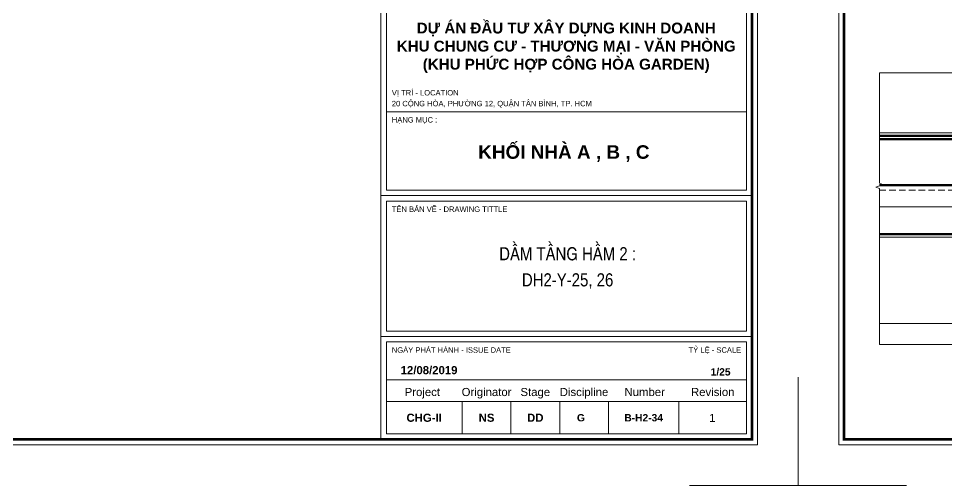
# Model space of a CAD drawing. Header units: millimetres. Extents: x 3014920 to 3563667, y -1638653 to -1356471.
# Drawn here: x 3338178 to 3347060, y -1621074 to -1616605 of the extents above; entities that cross this region are included whole.
import ezdxf
from ezdxf.enums import TextEntityAlignment as Align
from ezdxf.xclip import XClip

# ---------------------------------------------------------------- set-up
doc = ezdxf.new("R2010")
doc.units = ezdxf.units.MM
doc.header["$MEASUREMENT"] = 0
doc.header["$XCLIPFRAME"] = 0
doc.header["$PDMODE"] = 2
doc.linetypes.add('CENTER', pattern=[2, 1.25, -0.25, 0.25, -0.25])
doc.linetypes.add('HIDDEN', pattern=[0.375, 0.25, -0.125])
doc.layers.get('0').update_dxf_attribs({"lineweight": 9})
doc.layers.get('Defpoints').update_dxf_attribs({"color": 10, "lineweight": 0})
for name, color, linetype, lineweight in [('CHUNHO', 7, 'CENTER', 13), ('CHUTO', 51, 'Continuous', 15), ('CTHEP', 50, 'Continuous', 50), ('DBAO', 90, 'Continuous', 13), ('DGIONG', 130, 'Continuous', 13), ('DMo', 9, 'HIDDEN', 9), ('KTH', 154, 'Continuous', 9), ('Net khuat', 8, 'HIDDEN', 13)]:
    doc.layers.add(name, color=color, linetype=linetype, lineweight=lineweight)
doc.styles.add('ArialB', font='arialbd.ttf')
doc.styles.add('CHG_XX_Khung ten$0$A1 BORDER$0$ARIAL', font='arial.ttf')
doc.styles.add('CHG_XX_Khung ten$0$A1 BORDER$0$Arial - Bold', font='arialbd.ttf', dxfattribs={"height": 2.5})
doc.styles.add('CHG_XX_Khung ten$0$arial', font='arial.ttf')
doc.styles.add('Star-HelCon', font='VHELVCN_0.TTF')
doc.styles.add('TTP-HelCon', font='VHELVCN_0.TTF')
doc.dimstyles.new('TTP-25', dxfattribs={"dimscale": 25, "dimtxt": 2.5, "dimasz": 1, "dimexe": 1, "dimexo": 1, "dimgap": 0.09, "dimtad": 0, "dimdec": 4, "dimrnd": 1, "dimzin": 9, "dimdsep": 46, "dimtxsty": 'TTP-HelCon', "dimblk": 'ARCHTICK', "dimcen": 0.09, "dimdle": 1.5, "dimclrd": 256, "dimclre": 256, "dimclrt": 7, "dimadec": 0, "dimazin": 0, "dimtfac": 1, "dimtdec": 4, "dimtmove": 0, "dimatfit": 3, "dimldrblk": 'ARCHTICK', "dimfxl": 1, "dimtvp": 1, "dimtolj": 1, "dimtzin": 0, "dimarcsym": 0})

# ---------------------------------------------------------------- blocks, each defined once
blk = doc.blocks.new('2Y-29')
at = {"layer": 'CTHEP'}
for p, q in [((82396.41101, -949.99894), (8878.4469, -949.99894)), ((82396.41101, -1409.99947), (8878.4469, -1409.99947))]:
    blk.add_line(p, q, dxfattribs=at)
blk.add_lwpolyline([(8854.9924, -1870), (54492.90498, -1870)], dxfattribs=at)
at = {"layer": 'DBAO', "linetype": 'Continuous'}
blk.add_line((16899.99991, -1900), (55974.98808, -1900), dxfattribs=at)
at = {"layer": 'DBAO', "linetype": 'Continuous', "flags": 128}
blk.add_lwpolyline([(16899.99991, -2000), (55974.98828, -2000)], dxfattribs=at)
blk = doc.blocks.new('_ArchTick')
at = {"color": 0, "linetype": 'ByBlock', "const_width": 0.15}
blk.add_lwpolyline([(-0.5, -0.5), (0.5, 0.5)], dxfattribs=at)
blk = doc.blocks.new('*D1046')
at = {"layer": 'Defpoints', "color": 0, "transparency": 16777216}
for p in [(2736191.3, -2206920.8), (2745841.3, -2206920.8), (2745841.3, -2207345.8)]:
    blk.add_point(p, dxfattribs=at)
at = {"layer": 'KTH', "lineweight": -2, "transparency": 16777216}
for p, q in [((2736191.3, -2206945.8), (2736191.3, -2207370.8)), ((2745841.3, -2206945.8), (2745841.3, -2207370.8)), ((2736153.8, -2207345.8), (2745878.8, -2207345.8))]:
    blk.add_line(p, q, dxfattribs=at)
at = {"layer": 'KTH', "lineweight": -2, "transparency": 16777216, "xscale": 25, "yscale": 25, "zscale": 25, "rotation": 180}
blk.add_blockref('_ArchTick', (2736191.3, -2207345.8), dxfattribs=at)
at = {"layer": 'KTH', "lineweight": -2, "transparency": 16777216, "xscale": 25, "yscale": 25, "zscale": 25}
blk.add_blockref('_ArchTick', (2745841.3, -2207345.8), dxfattribs=at)
at = {"layer": 'KTH', "color": 7, "transparency": 16777216, "insert": (2741016.3, -2207281.9), "char_height": 62.5, "attachment_point": 5, "style": 'TTP-HelCon'}
blk.add_mtext('\\A1;9650', dxfattribs=at)
blk = doc.blocks.new('*D1057')
at = {"layer": 'Defpoints', "color": 0, "transparency": 16777216}
for p in [(2739141.3, -2205854.3), (2744791.3, -2205854.3), (2744791.3, -2206030.7)]:
    blk.add_point(p, dxfattribs=at)
at = {"layer": 'KTH', "lineweight": -2, "transparency": 16777216}
for p, q in [((2739141.3, -2205879.3), (2739141.3, -2206055.7)), ((2744791.3, -2205879.3), (2744791.3, -2206055.7)), ((2739103.8, -2206030.7), (2744828.8, -2206030.7))]:
    blk.add_line(p, q, dxfattribs=at)
at = {"layer": 'KTH', "lineweight": -2, "transparency": 16777216, "xscale": 25, "yscale": 25, "zscale": 25, "rotation": 180}
blk.add_blockref('_ArchTick', (2739141.3, -2206030.7), dxfattribs=at)
at = {"layer": 'KTH', "lineweight": -2, "transparency": 16777216, "xscale": 25, "yscale": 25, "zscale": 25}
blk.add_blockref('_ArchTick', (2744791.3, -2206030.7), dxfattribs=at)
at = {"layer": 'KTH', "color": 7, "transparency": 16777216, "insert": (2741966.3, -2205960.8), "char_height": 62.5, "attachment_point": 5, "style": 'TTP-HelCon'}
blk.add_mtext('\\A1;4Þ14a300-3', dxfattribs=at)
blk = doc.blocks.new('*D1059')
at = {"layer": 'Defpoints', "color": 0, "transparency": 16777216}
for p in [(2738141.8, -2204745.9), (2738141.8, -2204955.6), (2745891.3, -2204955.6)]:
    blk.add_point(p, dxfattribs=at)
at = {"layer": 'KTH', "lineweight": -2, "transparency": 16777216}
for p, q in [((2745928.8, -2204745.9), (2738104.3, -2204745.9)), ((2738141.8, -2204930.6), (2738141.8, -2204720.9)), ((2745891.3, -2204930.6), (2745891.3, -2204720.9))]:
    blk.add_line(p, q, dxfattribs=at)
at = {"layer": 'KTH', "lineweight": -2, "transparency": 16777216, "xscale": 25, "yscale": 25, "zscale": 25, "rotation": 180}
blk.add_blockref('_ArchTick', (2738141.8, -2204745.9), dxfattribs=at)
at = {"layer": 'KTH', "lineweight": -2, "transparency": 16777216, "xscale": 25, "yscale": 25, "zscale": 25}
blk.add_blockref('_ArchTick', (2745891.3, -2204745.9), dxfattribs=at)
at = {"layer": 'KTH', "color": 7, "transparency": 16777216, "insert": (2742016.5, -2204682), "char_height": 62.5, "attachment_point": 5, "style": 'TTP-HelCon'}
blk.add_mtext('\\A1;7750', dxfattribs=at)
blk = doc.blocks.new('*D1061')
at = {"layer": 'Defpoints', "color": 0, "transparency": 16777216}
for p in [(2739141.3, -2206920.8), (2744791.3, -2206920.8), (2744791.3, -2207145.8)]:
    blk.add_point(p, dxfattribs=at)
at = {"layer": 'KTH', "lineweight": -2, "transparency": 16777216}
for p, q in [((2739141.3, -2206945.8), (2739141.3, -2207170.8)), ((2744791.3, -2206945.8), (2744791.3, -2207170.8)), ((2739103.8, -2207145.8), (2744828.8, -2207145.8))]:
    blk.add_line(p, q, dxfattribs=at)
at = {"layer": 'KTH', "lineweight": -2, "transparency": 16777216, "xscale": 25, "yscale": 25, "zscale": 25, "rotation": 180}
blk.add_blockref('_ArchTick', (2739141.3, -2207145.8), dxfattribs=at)
at = {"layer": 'KTH', "lineweight": -2, "transparency": 16777216, "xscale": 25, "yscale": 25, "zscale": 25}
blk.add_blockref('_ArchTick', (2744791.3, -2207145.8), dxfattribs=at)
at = {"layer": 'KTH', "color": 7, "transparency": 16777216, "insert": (2741966.3, -2207082), "char_height": 62.5, "attachment_point": 5, "style": 'TTP-HelCon'}
blk.add_mtext('\\A1;5650', dxfattribs=at)
blk = doc.blocks.new('CHG_XX_Khung ten')
for p, q in [((687, 577), (687, 17)), ((687, 107), (824, 107)), ((687, 55), (824, 55))]:
    blk.add_line(p, q)
at = {"linetype": 'Continuous'}
for p, q in [((689, 39), (822, 39)), ((716.98, 31), (716.98, 19)), ((734.98, 31), (734.98, 19)), ((752.98, 31), (752.98, 19)), ((770.98, 31), (770.98, 19)), ((797, 31), (797, 19))]:
    blk.add_line(p, q, dxfattribs=at)
blk.add_lwpolyline([(15, 579), (826, 579), (826, 15), (15, 15)], close=True)
at = {"color": 4, "linetype": 'Continuous', "const_width": 1}
blk.add_lwpolyline([(17, 577), (824, 577), (824, 17), (17, 17)], close=True, dxfattribs=at)
at = {"linetype": 'Continuous'}
for points in [[(689, 177), (822, 177), (822, 138), (689, 138)], [(689, 109), (822, 109), (822, 138), (689, 138)], [(689, 105), (822, 105), (822, 57), (689, 57)], [(689, 53), (822, 53), (822, 31), (689, 31)], [(822, 19), (689, 19), (689, 31), (822, 31)]]:
    blk.add_lwpolyline(points, close=True, dxfattribs=at)
at = {"layer": 'Defpoints', "color": 1, "ltscale": 2}
for points in [[(40.06, 0), (0, 0), (0, 40)], [(800.94, 0), (841, 0), (841, 40)]]:
    blk.add_lwpolyline(points, dxfattribs=at)
at = {"style": 'CHG_XX_Khung ten$0$A1 BORDER$0$ARIAL'}
for s, p in [('VỊ TRÍ - LOCATION', (691, 145)), ('20 CỘNG HÒA, PHƯỜNG 12, QUẬN TÂN BÌNH, TP. HCM', (691, 141)), ('HẠNG MỤC :', (691, 135)), ('TÊN BẢN VẼ - DRAWING TITTLE', (691, 102)), ('NGÀY PHÁT HÀNH - ISSUE DATE', (691, 50))]:
    blk.add_text(s, height=2, dxfattribs=at).set_placement(p, align=Align.MIDDLE_LEFT)
blk.add_text('TỶ LỆ - SCALE', height=2, dxfattribs=at).set_placement((820, 50), align=Align.MIDDLE_RIGHT)
for s, style, p in [('12/08/2019', 'CHG_XX_Khung ten$0$A1 BORDER$0$Arial - Bold', (704.75, 42.57)), ('Project', 'CHG_XX_Khung ten$0$A1 BORDER$0$ARIAL', (702.28, 34.5)), ('Originator', 'CHG_XX_Khung ten$0$A1 BORDER$0$ARIAL', (725.98, 34.5)), ('Stage', 'CHG_XX_Khung ten$0$A1 BORDER$0$ARIAL', (743.98, 34.5)), ('Discipline', 'CHG_XX_Khung ten$0$A1 BORDER$0$ARIAL', (761.98, 34.5)), ('Number', 'CHG_XX_Khung ten$0$A1 BORDER$0$ARIAL', (784.37, 34.5)), ('Revision', 'CHG_XX_Khung ten$0$A1 BORDER$0$ARIAL', (809.5, 34.5)), ('CHG-II', 'CHG_XX_Khung ten$0$A1 BORDER$0$Arial - Bold', (702.94, 25)), ('NS', 'CHG_XX_Khung ten$0$A1 BORDER$0$Arial - Bold', (725.98, 25)), ('DD', 'CHG_XX_Khung ten$0$A1 BORDER$0$Arial - Bold', (743.98, 25)), ('1', 'CHG_XX_Khung ten$0$arial', (809.36, 24.93))]:
    blk.add_text(s, height=3, dxfattribs=dict(style=style)).set_placement(p, align=Align.MIDDLE_CENTER)
at = {"attachment_point": 2, "style": 'CHG_XX_Khung ten$0$A1 BORDER$0$Arial - Bold'}
for s, insert, char_height, width in [('DỰ ÁN ĐẦU TƯ XÂY DỰNG KINH DOANH\\PKHU CHUNG CƯ - THƯƠNG MẠI - VĂN PHÒNG\\P(KHU PHỨC HỢP CÔNG HÒA GARDEN)', (755.4, 170.88), 4, 159.8745), ('KHỐI NHÀ A , B , C', (754.52, 125.61), 5, 104.1229)]:
    blk.add_mtext(s, dxfattribs=dict(at, insert=insert, char_height=char_height, width=width))
blk = doc.blocks.new('2Y-28')
at = {"layer": 'CTHEP'}
blk.add_line((2756960.31386, -2205821.14638), (2725641.30636, -2205821.14638), dxfattribs=at)
at = {"layer": 'CTHEP', "elevation": 0}
for points in [[(2725588.51871, -2205550.81305), (2725588.51871, -2205350.81305), (2756961.31386, -2205350.81305), (2756961.31386, -2205580.81305)], [(2738141.45999, -2205380.81305), (2745889.25112, -2205380.81305)], [(2725588.51871, -2205690.81305), (2725588.51871, -2206290.81305), (2756961.31386, -2206290.81304), (2756961.31386, -2205630.81304)]]:
    blk.add_lwpolyline(points, dxfattribs=at)
at = {"layer": 'DBAO', "linetype": 'Continuous'}
for p, q in [((2736441.31386, -2205320.81305), (2747591.30636, -2205320.81305)), ((2756991.31386, -2206320.81305), (2726241.31386, -2206320.81305))]:
    blk.add_line(p, q, dxfattribs=at)
at = {"layer": 'Net khuat', "ltscale": 250}
blk.add_line((2736491.31761, -2205870.79989), (2747241.31386, -2205870.81158), dxfattribs=at)
at = {"layer": 'KTH'}
for base, p1, p2, picture, middle in [((2738141.78865, -2204745.85617), (2745891.30474, -2204955.57727), (2738141.78865, -2204955.57727), '*D1059', (2742016.54669, -2204682.02283)), ((2744791.30636, -2207145.81305), (2739141.31386, -2206920.81305), (2744791.30636, -2206920.81305), '*D1061', (2741966.31011, -2207081.97971))]:
    dim = blk.add_linear_dim(base=base, p1=p1, p2=p2, dimstyle='TTP-25', override={"dimtmove": 1}, dxfattribs=at)
    dim.commit()
    dim.dimension.update_dxf_attribs({"geometry": picture, "text_midpoint": middle})
dim = blk.add_linear_dim(base=(2744791.30636, -2206030.73495), p1=(2739141.31386, -2205854.29012), p2=(2744791.30636, -2205854.29012), text='4Þ14a300-3', dimstyle='TTP-25', override={"dimtmove": 1}, dxfattribs=at)
dim.commit()
dim.dimension.update_dxf_attribs({"geometry": '*D1057', "text_midpoint": (2741966.31011, -2205960.81828)})
dim = blk.add_linear_dim(base=(2745841.31386, -2207345.76879), p1=(2736191.31386, -2206920.81305), p2=(2745841.31386, -2206920.81305), angle=180, dimstyle='TTP-25', override={"dimtmove": 1}, dxfattribs=at)
dim.commit()
dim.dimension.update_dxf_attribs({"geometry": '*D1046', "text_midpoint": (2741016.31386, -2207281.93545)})

msp = doc.modelspace()

# ---------------------------------------------------------------- linework, layer by layer
at = {"layer": 'DGIONG', "linetype": 'Continuous', "flags": 128}
msp.add_lwpolyline([(3346418.12088, -1619723.7362), (3346418.12095, -1618231.38991), (3346383.77748, -1618218.88991), (3346452.46442, -1618193.88991), (3346418.12095, -1618181.38991), (3346418.12086, -1617123.82358)], dxfattribs=at)

# ---------------------------------------------------------------- block references
at = {"layer": 'DGIONG', "color": 5}
ref = msp.add_blockref('2Y-29', (3327376.09619, -1616030.71659), dxfattribs=at)
XClip(ref).set_block_clipping_path([(40863.300425333, -3919.454957101), (57139.9235822782, 925.4208952291)])
at = {"layer": 'DMo'}
ref = msp.add_blockref('2Y-28', (602436.16557, 587622.03259), dxfattribs=at)
XClip(ref).set_block_clipping_path([(2743982.8119680891, -2207786.9186925623), (2757708.1574464561, -2204269.2293284931)])

# ---------------------------------------------------------------- texts
at = {"layer": 'CHUNHO', "style": 'Star-HelCon'}
for s, p in [('DAÀM TAÀNG HAÀM 2 :', (3343433.72451, -1618918.83476)), ('DH2-Y-25, 26', (3343433.72451, -1619168.83476))]:
    msp.add_text(s, height=125, dxfattribs=at).set_placement(p, align=Align.CENTER)
at = {"layer": 'CHUTO', "color": 7, "style": 'ArialB'}
msp.add_text('1/25', height=70, dxfattribs=at).set_placement((3344803.19345, -1620022.15901))
for s, p in [('G', (3343561.17445, -1620461.20976)), ('B-H2-34', (3344161.83395, -1620461.20976))]:
    msp.add_text(s, height=70, dxfattribs=at).set_placement(p, align=Align.CENTER)

# ---------------------------------------------------------------- next in the draw order: block references
at = {"color": 5, "xscale": 25.92478421704392, "yscale": 25.92478421704392, "zscale": 25.92478421704392}
msp.add_blockref('CHG_XX_Khung ten', (3323837.03672, -1621074.38806), dxfattribs=at)

# ---------------------------------------------------------------- next in the draw order: block references
msp.add_blockref('CHG_XX_Khung ten', (3345639.78025, -1621074.38806), dxfattribs=at)

doc.saveas('drawing.dxf')
